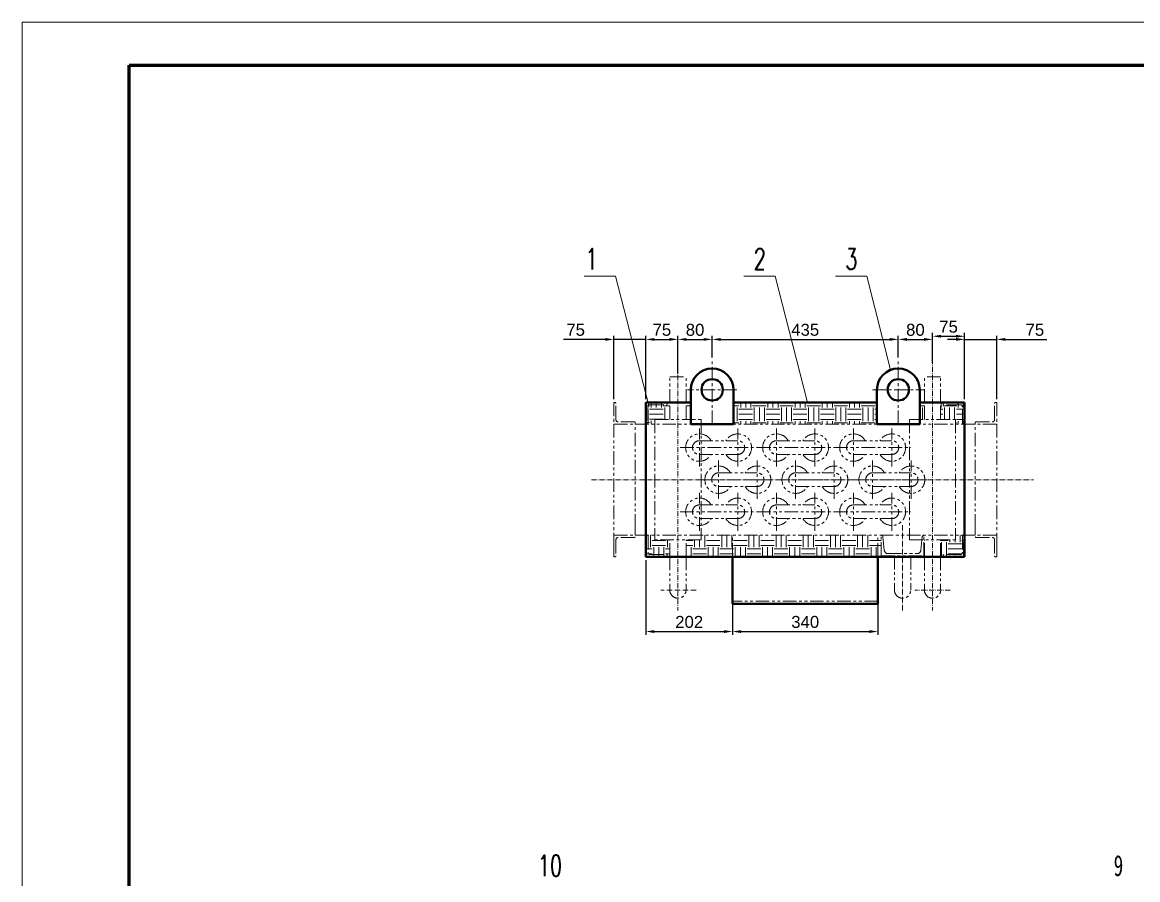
# Model space of a CAD drawing. Header units: millimetres. Extents: x 176693 to 196875, y 147562 to 159646.
# Drawn here: x 190935 to 193542, y 153415 to 155419 of the extents above; entities that cross this region are included whole.
import ezdxf

# ---------------------------------------------------------------- set-up
doc = ezdxf.new("R2010")
doc.units = ezdxf.units.MM
for name, pattern in [('ACAD_ISO10W100', [18.7, 12, -3, 0.7, -3]), ('CENTER', [50.8, 31.75, -6.35, 6.35, -6.35]), ('PHANTOM', [63.5, 31.75, -6.35, 6.35, -6.35, 6.35, -6.35])]:
    doc.linetypes.add(name, pattern=pattern)
doc.layers.get('Defpoints').update_dxf_attribs({"lineweight": 18})
for name, color, linetype, lineweight in [('1轮廓实线层', 7, 'Continuous', 70), ('2细线层', 4, 'Continuous', 18), ('3中心线层', 1, 'CENTER', 18), ('7标注层', 4, 'Continuous', 18), ('9双点划线层', 6, 'PHANTOM', 18), ('中心线', 1, 'ACAD_ISO10W100', 18)]:
    doc.layers.add(name, color=color, linetype=linetype, lineweight=lineweight)
doc.styles.get("Standard").update_dxf_attribs({"font": 'arial.ttf'})
doc.styles.add('TH_GBDIM', font='', dxfattribs={"width": 0.8})
doc.styles.get('TH_GBDIM').set_extended_font_data('宋体')
doc.dimstyles.new('HGCAD$0', dxfattribs={"dimtxt": 3.5, "dimasz": 2.5, "dimexe": 1, "dimexo": 1, "dimgap": 1, "dimtad": 1, "dimdec": 0, "dimdsep": 46, "dimtxsty": 'Standard', "dimcen": 0, "dimdle": 5, "dimadec": 0, "dimazin": 0, "dimtfac": 1, "dimtdec": 0, "dimtmove": 0, "dimatfit": 1, "dimfxl": 1, "dimtolj": 1, "dimarcsym": 0})
pattern_1 = [(0, (249219.902, 186653.472), (31.75, 31.75), [31.75, -31.75]), (0, (249219.902, 186665.378), (31.75, 31.75), [31.75, -31.75]), (0, (249219.902, 186677.284), (31.75, 31.75), [31.75, -31.75]), (90, (249223.87, 186681.253), (-31.75, 31.75), [31.75, -31.75]), (90, (249235.777, 186681.253), (-31.75, 31.75), [31.75, -31.75]), (90, (249247.684, 186681.253), (-31.75, 31.75), [31.75, -31.75])]

# ---------------------------------------------------------------- blocks, each defined once
blk = doc.blocks.new('*D640')
at = {"color": 0, "lineweight": -2, "transparency": 16777216}
for p, q in [((193117, 154677.7), (193097, 154677.7)), ((193137, 154578.9), (193137, 154685.7)), ((193137, 154677.7), (193212, 154677.7)), ((193212, 154537.9), (193212, 154685.7)), ((193232, 154677.7), (193329.3, 154677.7))]:
    blk.add_line(p, q, dxfattribs=at)
at = {"color": 0, "transparency": 16777216}
for points in [[(193117, 154681), (193117, 154674.3), (193137, 154677.7)], [(193232, 154681), (193232, 154674.3), (193212, 154677.7)]]:
    blk.add_solid(points, dxfattribs=at)
at = {"layer": 'Defpoints', "color": 0, "transparency": 16777216}
for p in [(193212, 154677.7), (193137, 154570.9), (193212, 154529.9)]:
    blk.add_point(p, dxfattribs=at)
at = {"color": 0, "lineweight": 18, "transparency": 16777216, "insert": (193301.2, 154699.9), "char_height": 28, "attachment_point": 5}
blk.add_mtext('\\A1;75', dxfattribs=at)
blk = doc.blocks.new('*D641')
at = {"color": 0, "lineweight": -2, "transparency": 16777216}
for p, q in [((193062, 154622.6), (193062, 154693)), ((193137, 154537.9), (193137, 154693)), ((193082, 154685), (193117, 154685))]:
    blk.add_line(p, q, dxfattribs=at)
at = {"color": 0, "transparency": 16777216}
for points in [[(193082, 154688.4), (193082, 154681.7), (193062, 154685)], [(193117, 154688.4), (193117, 154681.7), (193137, 154685)]]:
    blk.add_solid(points, dxfattribs=at)
at = {"layer": 'Defpoints', "color": 0, "transparency": 16777216}
for p in [(193137, 154685), (193062, 154614.6), (193137, 154529.9)]:
    blk.add_point(p, dxfattribs=at)
at = {"color": 0, "lineweight": 18, "transparency": 16777216, "insert": (193099.5, 154707.3), "char_height": 28, "attachment_point": 5}
blk.add_mtext('\\A1;75', dxfattribs=at)
blk = doc.blocks.new('*D642')
at = {"color": 0, "lineweight": -2, "transparency": 16777216}
for p, q in [((192982, 154635.1), (192982, 154685.7)), ((193002, 154677.7), (193042, 154677.7)), ((193062, 154639.9), (193062, 154685.7))]:
    blk.add_line(p, q, dxfattribs=at)
at = {"color": 0, "transparency": 16777216}
for points in [[(193002, 154681), (193002, 154674.3), (192982, 154677.7)], [(193042, 154681), (193042, 154674.3), (193062, 154677.7)]]:
    blk.add_solid(points, dxfattribs=at)
at = {"layer": 'Defpoints', "color": 0, "transparency": 16777216}
for p in [(193062, 154677.7), (192982, 154627.1), (193062, 154631.9)]:
    blk.add_point(p, dxfattribs=at)
at = {"color": 0, "lineweight": 18, "transparency": 16777216, "insert": (193022, 154699.9), "char_height": 28, "attachment_point": 5}
blk.add_mtext('\\A1;80', dxfattribs=at)
blk = doc.blocks.new('*D643')
at = {"color": 0, "lineweight": -2, "transparency": 16777216}
for p, q in [((192547, 154643.1), (192547, 154685.7)), ((192567, 154677.7), (192962, 154677.7)), ((192982, 154635.1), (192982, 154685.7))]:
    blk.add_line(p, q, dxfattribs=at)
at = {"color": 0, "transparency": 16777216}
for points in [[(192567, 154681), (192567, 154674.3), (192547, 154677.7)], [(192962, 154681), (192962, 154674.3), (192982, 154677.7)]]:
    blk.add_solid(points, dxfattribs=at)
at = {"layer": 'Defpoints', "color": 0, "transparency": 16777216}
for p in [(192982, 154677.7), (192547, 154635.1), (192982, 154627.1)]:
    blk.add_point(p, dxfattribs=at)
at = {"color": 0, "lineweight": 18, "transparency": 16777216, "insert": (192764.5, 154700), "char_height": 28, "attachment_point": 5}
blk.add_mtext('\\A1;435', dxfattribs=at)
blk = doc.blocks.new('*D644')
at = {"color": 0, "lineweight": -2, "transparency": 16777216}
for p, q in [((192467, 154617.7), (192467, 154685.7)), ((192487, 154677.7), (192527, 154677.7)), ((192547, 154635.1), (192547, 154685.7))]:
    blk.add_line(p, q, dxfattribs=at)
at = {"color": 0, "transparency": 16777216}
for points in [[(192487, 154681), (192487, 154674.3), (192467, 154677.7)], [(192527, 154681), (192527, 154674.3), (192547, 154677.7)]]:
    blk.add_solid(points, dxfattribs=at)
at = {"layer": 'Defpoints', "color": 0, "transparency": 16777216}
for p in [(192547, 154677.7), (192547, 154627.1), (192467, 154609.7)]:
    blk.add_point(p, dxfattribs=at)
at = {"color": 0, "lineweight": 18, "transparency": 16777216, "insert": (192507, 154699.9), "char_height": 28, "attachment_point": 5}
blk.add_mtext('\\A1;80', dxfattribs=at)
blk = doc.blocks.new('*D645')
at = {"color": 0, "lineweight": -2, "transparency": 16777216}
for p, q in [((192392, 154537.9), (192392, 154685.7)), ((192412, 154677.7), (192447, 154677.7)), ((192467, 154598.4), (192467, 154685.7))]:
    blk.add_line(p, q, dxfattribs=at)
at = {"color": 0, "transparency": 16777216}
for points in [[(192412, 154681), (192412, 154674.3), (192392, 154677.7)], [(192447, 154681), (192447, 154674.3), (192467, 154677.7)]]:
    blk.add_solid(points, dxfattribs=at)
at = {"layer": 'Defpoints', "color": 0, "transparency": 16777216}
for p in [(192467, 154677.7), (192467, 154590.4), (192392, 154529.9)]:
    blk.add_point(p, dxfattribs=at)
at = {"color": 0, "lineweight": 18, "transparency": 16777216, "insert": (192429.5, 154699.9), "char_height": 28, "attachment_point": 5}
blk.add_mtext('\\A1;75', dxfattribs=at)
blk = doc.blocks.new('*D646')
at = {"color": 0, "lineweight": -2, "transparency": 16777216}
for p, q in [((192297, 154677.7), (192199.8, 154677.7)), ((192317, 154537.9), (192317, 154685.7)), ((192392, 154677.7), (192317, 154677.7)), ((192392, 154537.9), (192392, 154685.7)), ((192412, 154677.7), (192432, 154677.7))]:
    blk.add_line(p, q, dxfattribs=at)
at = {"color": 0, "transparency": 16777216}
for points in [[(192297, 154681), (192297, 154674.3), (192317, 154677.7)], [(192412, 154681), (192412, 154674.3), (192392, 154677.7)]]:
    blk.add_solid(points, dxfattribs=at)
at = {"layer": 'Defpoints', "color": 0, "transparency": 16777216}
for p in [(192392, 154677.7), (192317, 154529.9), (192392, 154529.9)]:
    blk.add_point(p, dxfattribs=at)
at = {"color": 0, "lineweight": 18, "transparency": 16777216, "insert": (192227.9, 154699.9), "char_height": 28, "attachment_point": 5}
blk.add_mtext('\\A1;75', dxfattribs=at)
blk = doc.blocks.new('A$C374F7378')
at = {"layer": '9双点划线层'}
for p, q in [((45, 48.3), (45, 10.5)), ((50, 50), (46.7, 50)), ((50, 0), (50, 50)), ((0, 3.3), (0, 0)), ((0, 0), (50, 0)), ((0, 0), (50, 0)), ((39.5, 5), (1.7, 5))]:
    blk.add_line(p, q, dxfattribs=at)
for centre, radius, start, end in [((46.7, 48.3), 1.67, 90, 180), ((1.7, 3.3), 1.67, 90, 180), ((39.5, 10.5), 5.5, 270, 0)]:
    blk.add_arc(centre, radius, start, end, dxfattribs=at)
blk = doc.blocks.new('*D650')
at = {"color": 0, "lineweight": -2, "transparency": 16777216}
for p, q in [((192392, 154161.9), (192392, 153987)), ((192594.5, 154089.3), (192594.5, 153987)), ((192412, 153995), (192574.5, 153995))]:
    blk.add_line(p, q, dxfattribs=at)
at = {"color": 0, "transparency": 16777216}
for points in [[(192412, 153998.3), (192412, 153991.6), (192392, 153995)], [(192574.5, 153998.3), (192574.5, 153991.6), (192594.5, 153995)]]:
    blk.add_solid(points, dxfattribs=at)
at = {"layer": 'Defpoints', "color": 0, "transparency": 16777216}
for p in [(192392, 154169.9), (192594.5, 154097.3), (192594.5, 153995)]:
    blk.add_point(p, dxfattribs=at)
at = {"color": 0, "lineweight": 18, "transparency": 16777216, "insert": (192493.3, 154017.3), "char_height": 28, "attachment_point": 5}
blk.add_mtext('\\A1;202', dxfattribs=at)
blk = doc.blocks.new('*D651')
at = {"color": 0, "lineweight": -2, "transparency": 16777216}
for p, q in [((192594.5, 154128), (192594.5, 153987)), ((192934.5, 154106.9), (192934.5, 153987)), ((192614.5, 153995), (192914.5, 153995))]:
    blk.add_line(p, q, dxfattribs=at)
at = {"color": 0, "transparency": 16777216}
for points in [[(192614.5, 153998.3), (192614.5, 153991.6), (192594.5, 153995)], [(192914.5, 153998.3), (192914.5, 153991.6), (192934.5, 153995)]]:
    blk.add_solid(points, dxfattribs=at)
at = {"layer": 'Defpoints', "color": 0, "transparency": 16777216}
for p in [(192594.5, 154136), (192934.5, 154114.9), (192934.5, 153995)]:
    blk.add_point(p, dxfattribs=at)
at = {"color": 0, "lineweight": 18, "transparency": 16777216, "insert": (192764.5, 154017.3), "char_height": 28, "attachment_point": 5}
blk.add_mtext('\\A1;340', dxfattribs=at)

msp = doc.modelspace()

# ---------------------------------------------------------------- hatches: boundary and pattern name
at = {"layer": '2细线层'}
h = msp.add_hatch(dxfattribs=at)
h.set_pattern_fill('EARTH', color=256, scale=10, style=0)
h.set_pattern_definition([(0, (-16006.473, 58796.508), (31.75, 31.75), [31.75, -31.75]), (0, (-16006.473, 58808.415), (31.75, 31.75), [31.75, -31.75]), (0, (-16006.473, 58820.32), (31.75, 31.75), [31.75, -31.75]), (90, (-16002.504, 58824.29), (-31.75, 31.75), [31.75, -31.75]), (90, (-15990.598, 58824.29), (-31.75, 31.75), [31.75, -31.75]), (90, (-15978.692, 58824.29), (-31.75, 31.75), [31.75, -31.75])])
h.paths.add_polyline_path([(192448.04, 154529.862), (192392.04, 154529.862), (192392.04, 154479.862), (192413.04, 154479.862), (192413.04, 154490.362), (192448.04, 154490.362)])
h = msp.add_hatch(dxfattribs=at)
h.set_pattern_fill('EARTH', color=256, scale=10, style=0)
h.set_pattern_definition([(0, (249219.9, 186653.47), (63.5, 63.5), [63.5, -63.5]), (0, (249219.9, 186677.284), (63.5, 63.5), [63.5, -63.5]), (0, (249219.9, 186701.097), (63.5, 63.5), [63.5, -63.5]), (90, (249227.84, 186709.034), (-63.5, 63.5), [63.5, -63.5]), (90, (249251.65, 186709.034), (-63.5, 63.5), [63.5, -63.5]), (90, (249275.465, 186709.034), (-63.5, 63.5), [63.5, -63.5])])
h.paths.add_polyline_path([(192497.04, 154529.862), (192486.04, 154529.862), (192486.04, 154490.362), (192497.04, 154490.362)])
h = msp.add_hatch(dxfattribs=at)
h.set_pattern_fill('EARTH', color=256, scale=5, style=0)
h.set_pattern_definition(pattern_1)
h.paths.add_polyline_path([(192932.04, 154529.862), (192597.04, 154529.862), (192597.04, 154479.862), (192932.04, 154479.862)])
h = msp.add_hatch(dxfattribs=at)
h.set_pattern_fill('EARTH', color=256, scale=5, style=0)
h.set_pattern_definition(pattern_1)
h.paths.add_polyline_path([(193043.04, 154529.862), (193032.04, 154529.862), (193032.04, 154490.362), (193043.04, 154490.362)])
h.paths.add_polyline_path([(193137.04, 154529.862), (193087.04, 154529.862), (193087.04, 154526.529, 0.41421383), (193088.707, 154524.862, -0.41421383), (193087.04, 154526.529), (193087.04, 154529.862), (193081.04, 154529.862), (193081.04, 154490.362), (193116.04, 154490.362), (193116.04, 154479.862), (193137.04, 154479.862)])
h = msp.add_hatch(dxfattribs=at)
h.set_pattern_fill('EARTH', color=256, scale=5, style=0)
h.set_pattern_definition([(0, (248699.26, 186866.804), (31.75, 31.75), [31.75, -31.75]), (0, (248699.26, 186878.71), (31.75, 31.75), [31.75, -31.75]), (0, (248699.26, 186890.617), (31.75, 31.75), [31.75, -31.75]), (90, (248703.228, 186894.585), (-31.75, 31.75), [31.75, -31.75]), (90, (248715.134, 186894.585), (-31.75, 31.75), [31.75, -31.75]), (90, (248727.04, 186894.585), (-31.75, 31.75), [31.75, -31.75])])
h.paths.add_polyline_path([(192942.04, 154219.862), (192934.54, 154219.862), (192934.54, 154169.862), (192973.04, 154169.862), (192973.04, 154171.862), (192942.04, 154171.862)])
h.paths.add_polyline_path([(192934.54, 154219.862), (192594.54, 154219.862), (192594.54, 154169.862), (192934.54, 154169.862)])
h.paths.add_polyline_path([(192594.54, 154219.862), (192521.04, 154219.862), (192521.04, 154209.362), (192486.04, 154209.362), (192486.04, 154169.862), (192594.54, 154169.862)])
h.paths.add_polyline_path([(192448.04, 154209.362), (192413.04, 154209.362), (192413.04, 154219.862), (192392.04, 154219.862), (192392.04, 154169.862), (192442.04, 154169.862), (192442.04, 154173.196, 0.41421383), (192440.373, 154174.862, -0.41421383), (192442.04, 154173.196), (192442.04, 154169.862), (192448.04, 154169.862)])
h = msp.add_hatch(dxfattribs=at)
h.set_pattern_fill('EARTH', color=256, scale=10, style=0)
h.set_pattern_definition([(0, (-16546.473, 59021.508), (31.75, 31.75), [31.75, -31.75]), (0, (-16546.473, 59033.415), (31.75, 31.75), [31.75, -31.75]), (0, (-16546.473, 59045.32), (31.75, 31.75), [31.75, -31.75]), (90, (-16542.504, 59049.29), (-31.75, 31.75), [31.75, -31.75]), (90, (-16530.598, 59049.29), (-31.75, 31.75), [31.75, -31.75]), (90, (-16518.692, 59049.29), (-31.75, 31.75), [31.75, -31.75])])
h.paths.add_polyline_path([(193137.04, 154219.862), (193116.04, 154219.862), (193116.04, 154209.362), (193081.04, 154209.362), (193081.04, 154169.862), (193137.04, 154169.862)])

# ---------------------------------------------------------------- linework, layer by layer
at = {"lineweight": 50}
for p, q in [((192497.04, 154559.862), (192497.04, 154479.862)), ((192597.04, 154559.862), (192597.04, 154479.862)), ((192932.04, 154559.862), (192932.04, 154479.862)), ((193032.04, 154559.862), (193032.04, 154479.862)), ((192392.04, 154529.862), (192392.04, 154237.362)), ((192497.04, 154529.862), (192392.04, 154529.862)), ((192932.04, 154529.862), (192597.04, 154529.862)), ((193137.04, 154529.862), (193032.04, 154529.862)), ((193137.04, 154529.862), (193137.04, 154237.362)), ((192497.04, 154479.862), (192597.04, 154479.862)), ((193032.04, 154479.862), (192932.04, 154479.862)), ((192392.04, 154169.862), (192392.04, 154237.362)), ((193137.04, 154169.862), (193137.04, 154237.362)), ((193137.04, 154169.862), (192392.04, 154169.862)), ((192594.54, 154059.863), (192594.54, 154169.862)), ((192934.54, 154059.863), (192934.54, 154169.862)), ((192934.54, 154059.863), (192594.54, 154059.863))]:
    msp.add_line(p, q, dxfattribs=at)
for centre in [(192547.04, 154559.862), (192982.04, 154559.862)]:
    msp.add_circle(centre, 25, dxfattribs=at)
for centre in [(192547.04, 154559.862), (192982.04, 154559.862)]:
    msp.add_arc(centre, 50, 0, 180, dxfattribs=at)
at = {"layer": '1轮廓实线层'}
for p, q in [((191184.672, 155318.636), (196774.672, 155318.636)), ((191184.672, 151318.636), (191184.672, 155318.636))]:
    msp.add_line(p, q, dxfattribs=at)
at = {"layer": '2细线层'}
for p, q in [((190934.672, 155418.636), (196874.672, 155418.636)), ((190934.672, 151218.636), (190934.672, 155418.636))]:
    msp.add_line(p, q, dxfattribs=at)
at = {"layer": '3中心线层'}
for p, q in [((192547.04, 154479.862), (192547.04, 154627.067)), ((192982.04, 154479.862), (192982.04, 154627.067)), ((192604.97, 154559.862), (192489.11, 154559.862)), ((192921.399, 154559.862), (193042.681, 154559.862))]:
    msp.add_line(p, q, dxfattribs=at)
at = {"layer": '7标注层', "extrusion": (0, 1, 0), "elevation": 154825.22}
for points in [[(-192321.344, 0), (-192248.111, 0)], [(-192694.071, 0), (-192620.839, 0)], [(-192908.152, 0), (-192834.92, 0)]]:
    msp.add_lwpolyline(points, dxfattribs=at)
at = {"layer": '7标注层'}
for points in [[(192398.651, 154523.252), (192321.344, 154825.22)], [(192769.686, 154529.862), (192694.071, 154825.22)], [(192964.135, 154606.547), (192908.152, 154825.22)]]:
    msp.add_lwpolyline(points, dxfattribs=at)
at = {"layer": '9双点划线层'}
for p, q in [((192448.04, 154590.362), (192486.04, 154590.362)), ((192448.04, 154529.862), (192448.04, 154590.362)), ((192486.04, 154529.862), (192486.04, 154590.362)), ((193081.04, 154590.362), (193043.04, 154590.362)), ((193043.04, 154529.862), (193043.04, 154590.362)), ((193081.04, 154529.862), (193081.04, 154590.362)), ((192320.373, 154529.862), (192317.04, 154529.862)), ((192317.04, 154529.862), (192317.04, 154479.862)), ((192317.04, 154529.862), (192317.04, 154479.862)), ((192322.04, 154490.362), (192322.04, 154528.196)), ((192448.04, 154490.362), (192448.04, 154529.862)), ((192486.04, 154490.362), (192486.04, 154529.862)), ((193043.04, 154490.362), (193043.04, 154529.862)), ((193081.04, 154490.362), (193081.04, 154529.862)), ((193207.04, 154490.362), (193207.04, 154528.196)), ((193208.707, 154529.862), (193212.04, 154529.862)), ((193212.04, 154529.862), (193212.04, 154479.862)), ((193212.04, 154529.862), (193212.04, 154479.862)), ((192365.373, 154484.862), (192327.54, 154484.862)), ((192413.04, 154490.362), (192521.04, 154490.362)), ((192413.04, 154490.362), (192413.04, 154209.362)), ((192521.04, 154490.362), (192521.04, 154209.362)), ((193008.04, 154490.362), (193116.04, 154490.362)), ((193008.04, 154490.362), (193008.04, 154209.362)), ((193116.04, 154490.362), (193116.04, 154209.362)), ((193163.707, 154484.862), (193201.54, 154484.862)), ((192317.04, 154479.862), (192367.04, 154479.862)), ((192317.04, 154479.862), (192317.04, 154169.862)), ((192367.04, 154237.362), (192367.04, 154483.196)), ((192367.04, 154479.862), (193212.04, 154479.862)), ((192517.04, 154380.344), (192517.04, 154469.381)), ((192607.04, 154380.344), (192607.04, 154469.381)), ((192697.04, 154380.344), (192697.04, 154469.381)), ((192787.04, 154380.344), (192787.04, 154469.381)), ((192877.04, 154380.344), (192877.04, 154469.381)), ((192967.04, 154380.344), (192967.04, 154469.381)), ((193162.04, 154237.362), (193162.04, 154483.196)), ((193212.04, 154479.862), (193162.04, 154479.862)), ((193212.04, 154479.862), (193212.04, 154169.862)), ((192517.04, 154440.862), (192607.04, 154440.862)), ((192697.04, 154440.862), (192787.04, 154440.862)), ((192877.04, 154440.862), (192967.04, 154440.862)), ((192472.521, 154424.862), (192651.559, 154424.862)), ((192517.04, 154408.862), (192607.04, 154408.862)), ((192652.521, 154424.862), (192831.559, 154424.862)), ((192697.04, 154408.862), (192787.04, 154408.862)), ((192832.521, 154424.862), (193011.559, 154424.862)), ((192877.04, 154408.862), (192967.04, 154408.862)), ((192562.04, 154305.344), (192562.04, 154394.381)), ((192652.04, 154305.344), (192652.04, 154394.381)), ((192742.04, 154305.344), (192742.04, 154394.381)), ((192832.04, 154305.344), (192832.04, 154394.381)), ((192922.04, 154305.344), (192922.04, 154394.381)), ((193012.04, 154305.344), (193012.04, 154394.381)), ((192562.04, 154365.862), (192652.04, 154365.862)), ((192742.04, 154365.862), (192832.04, 154365.862)), ((192922.04, 154365.862), (193012.04, 154365.862)), ((192517.521, 154349.862), (192696.559, 154349.862)), ((192562.04, 154333.862), (192652.04, 154333.862)), ((192697.521, 154349.862), (192876.559, 154349.862)), ((192742.04, 154333.862), (192832.04, 154333.862)), ((192877.521, 154349.862), (193056.559, 154349.862)), ((192922.04, 154333.862), (193012.04, 154333.862)), ((192517.04, 154230.344), (192517.04, 154319.381)), ((192607.04, 154230.344), (192607.04, 154319.381)), ((192697.04, 154230.344), (192697.04, 154319.381)), ((192787.04, 154230.344), (192787.04, 154319.381)), ((192877.04, 154230.344), (192877.04, 154319.381)), ((192967.04, 154230.344), (192967.04, 154319.381)), ((192472.521, 154274.862), (192651.559, 154274.862)), ((192517.04, 154290.862), (192607.04, 154290.862)), ((192652.521, 154274.862), (192831.559, 154274.862)), ((192697.04, 154290.862), (192787.04, 154290.862)), ((192832.521, 154274.862), (193011.559, 154274.862)), ((192877.04, 154290.862), (192967.04, 154290.862)), ((192517.04, 154258.862), (192607.04, 154258.862)), ((192697.04, 154258.862), (192787.04, 154258.862)), ((192877.04, 154258.862), (192967.04, 154258.862)), ((192367.04, 154237.362), (192367.04, 154219.862)), ((193162.04, 154237.362), (193162.04, 154219.862)), ((192317.04, 154169.862), (192317.04, 154219.862)), ((192317.04, 154219.862), (192367.04, 154219.862)), ((192317.04, 154169.862), (192317.04, 154219.862)), ((192322.04, 154209.362), (192322.04, 154171.529)), ((192365.373, 154214.862), (192327.54, 154214.862)), ((192367.04, 154219.862), (193212.04, 154219.862)), ((192521.04, 154209.362), (192413.04, 154209.362)), ((192448.04, 154169.862), (192448.04, 154209.362)), ((192486.04, 154169.862), (192486.04, 154209.362)), ((192594.54, 154169.862), (192594.54, 154219.862)), ((192934.54, 154169.862), (192934.54, 154219.862)), ((192942.04, 154171.862), (192942.04, 154219.862)), ((192946.219, 154216.08), (192949.346, 154184.817)), ((193008.04, 154209.362), (193116.04, 154209.362)), ((193034.735, 154184.817), (193037.861, 154216.08)), ((193042.04, 154171.862), (193042.04, 154219.862)), ((193043.04, 154169.862), (193043.04, 154209.362)), ((193081.04, 154169.862), (193081.04, 154209.362)), ((193212.04, 154219.862), (193162.04, 154219.862)), ((193163.707, 154214.862), (193201.54, 154214.862)), ((193207.04, 154209.362), (193207.04, 154171.529)), ((193212.04, 154169.862), (193212.04, 154219.862)), ((193212.04, 154169.862), (193212.04, 154219.862)), ((192942.04, 154171.862), (193042.04, 154171.862)), ((192957.803, 154177.162), (193026.277, 154177.162)), ((192973.04, 154171.862), (192973.04, 154091.862)), ((193011.04, 154171.862), (193011.04, 154091.862)), ((192320.373, 154169.862), (192317.04, 154169.862)), ((192448.04, 154169.862), (192448.04, 154091.862)), ((192486.04, 154169.862), (192486.04, 154091.862)), ((193043.04, 154169.862), (193043.04, 154091.862)), ((193081.04, 154169.862), (193081.04, 154091.862)), ((193208.707, 154169.862), (193212.04, 154169.862)), ((192934.54, 154066.362), (192594.54, 154066.362))]:
    msp.add_line(p, q, dxfattribs=at)
for centre, radius, start, end in [((192320.373, 154528.196), 1.667, 0, 90), ((193208.707, 154528.196), 1.667, 90, 180), ((192327.54, 154490.362), 5.5, 180, 270), ((192365.373, 154483.196), 1.667, 0, 90), ((193163.707, 154483.196), 1.667, 90, 180), ((193201.54, 154490.362), 5.5, 270, 0), ((192517.04, 154424.862), 32, 30, 330), ((192517.04, 154424.862), 16, 90, 270), ((192607.04, 154424.862), 32, 210, 150), ((192607.04, 154424.862), 16, 270, 90), ((192697.04, 154424.862), 32, 30, 330), ((192697.04, 154424.862), 16, 90, 270), ((192787.04, 154424.862), 32, 210, 150), ((192787.04, 154424.862), 16, 270, 90), ((192877.04, 154424.862), 32, 30, 330), ((192877.04, 154424.862), 16, 90, 270), ((192967.04, 154424.862), 32, 210, 150), ((192967.04, 154424.862), 16, 270, 90), ((192562.04, 154349.862), 32, 30, 330), ((192652.04, 154349.862), 32, 210, 150), ((192742.04, 154349.862), 32, 30, 330), ((192832.04, 154349.862), 32, 210, 150), ((192922.04, 154349.862), 32, 30, 330), ((193012.04, 154349.862), 32, 210, 150), ((192562.04, 154349.862), 16, 90, 270), ((192652.04, 154349.862), 16, 270, 90), ((192742.04, 154349.862), 16, 90, 270), ((192832.04, 154349.862), 16, 270, 90), ((192922.04, 154349.862), 16, 90, 270), ((193012.04, 154349.862), 16, 270, 90), ((192517.04, 154274.862), 32, 30, 330), ((192607.04, 154274.862), 32, 210, 150), ((192697.04, 154274.862), 32, 30, 330), ((192787.04, 154274.862), 32, 210, 150), ((192877.04, 154274.862), 32, 30, 330), ((192967.04, 154274.862), 32, 210, 150), ((192517.04, 154274.862), 16, 90, 270), ((192607.04, 154274.862), 16, 270, 90), ((192697.04, 154274.862), 16, 90, 270), ((192787.04, 154274.862), 16, 270, 90), ((192877.04, 154274.862), 16, 90, 270), ((192967.04, 154274.862), 16, 270, 90), ((192327.54, 154209.362), 5.5, 90, 180), ((192365.373, 154216.529), 1.667, 270, 0), ((192942.04, 154215.662), 4.2, 5.710593, 90), ((193042.04, 154215.662), 4.2, 90, 174.289407), ((193163.707, 154216.529), 1.667, 180, 270), ((193201.54, 154209.362), 5.5, 0, 90), ((192320.373, 154171.529), 1.667, 270, 0), ((192957.803, 154185.662), 8.5, 185.710593, 270), ((193026.277, 154185.662), 8.5, 270, 354.289407), ((193208.707, 154171.529), 1.667, 180, 270), ((192467.04, 154091.862), 19, 180, 0), ((192992.04, 154091.862), 19, 180, 0), ((193062.04, 154091.862), 19, 180, 0)]:
    msp.add_arc(centre, radius, start, end, dxfattribs=at)
at = {"layer": '中心线'}
for p, q in [((192467.04, 154631.924), (192467.04, 154043.819)), ((193062.04, 154631.924), (193062.04, 154043.819)), ((192265.03, 154349.862), (193298.223, 154349.862)), ((192992.04, 154243.248), (192992.04, 154043.819)), ((192509.394, 154091.862), (192426.686, 154091.862)), ((193103.394, 154091.862), (193020.686, 154091.862))]:
    msp.add_line(p, q, dxfattribs=at)

# ---------------------------------------------------------------- block references
at = {"layer": '9双点划线层', "rotation": 180}
msp.add_blockref('A$C374F7378', (192442.041, 154529.863), dxfattribs=at)
at = {"layer": '9双点划线层', "xscale": -1, "rotation": 180}
msp.add_blockref('A$C374F7378', (193087.04, 154529.863), dxfattribs=at)
at = {"layer": '9双点划线层', "xscale": -1}
msp.add_blockref('A$C374F7378', (192442.041, 154169.862), dxfattribs=at)
at = {"layer": '9双点划线层'}
msp.add_blockref('A$C374F7378', (193087.04, 154169.862), dxfattribs=at)

# ---------------------------------------------------------------- texts
at = {"layer": '7标注层', "color": 11, "char_height": 49, "width": 65.66, "attachment_point": 3, "style": 'TH_GBDIM'}
for s, insert in [('\\W0.67;{\\Fromans.shx,gbcbig.shx|c134;1}', (192278.959, 154890.319)), ('\\W0.67;{\\Fromans.shx,gbcbig.shx|c134;2}', (192672.329, 154890.319)), ('\\W0.67;{\\Fromans.shx,gbcbig.shx|c134;3}', (192886.41, 154890.319)), ('\\W0.67;{\\Fromans.shx,gbcbig.shx|c134;10}', (192196.099, 153472.587)), ('\\W0.67;9', (193507.819, 153472.587))]:
    msp.add_mtext(s, dxfattribs=dict(at, insert=insert))

# ---------------------------------------------------------------- dimensions: what is measured, and where the dimension line sits
at = {"color": 3, "lineweight": 18}
for base, p1, p2, picture, middle in [((192392.04, 154677.651), (192317.04, 154529.862), (192392.04, 154529.862), '*D646', (192227.873, 154677.651)), ((192467.04, 154677.651), (192392.04, 154529.862), (192467.04, 154590.362), '*D645', (192429.54, 154677.651)), ((193137.04, 154685.028), (193062.04, 154614.626), (193137.04, 154529.862), '*D641', (193099.54, 154685.028)), ((193212.04, 154677.651), (193137.04, 154570.908), (193212.04, 154529.862), '*D640', (193301.207, 154677.651))]:
    dim = msp.add_linear_dim(base=base, p1=p1, p2=p2, dimstyle='HGCAD$0', override={"dimscale": 8, "dimsah": 1}, dxfattribs=at)
    dim.commit()
    dim.dimension.update_dxf_attribs({"geometry": picture, "text_midpoint": middle, "dimtype": 160})
for base, p1, p2, picture, middle in [((192547.04, 154677.651), (192467.04, 154609.659), (192547.04, 154627.067), '*D644', (192507.04, 154699.947)), ((192982.04, 154677.651), (192547.04, 154635.067), (192982.04, 154627.067), '*D643', (192764.54, 154699.957)), ((193062.04, 154677.651), (192982.04, 154627.067), (193062.04, 154631.924), '*D642', (193022.04, 154699.947)), ((192594.540058255, 153994.957181428), (192392.040058256, 154169.862416792), (192594.540058255, 154097.267417778), '*D650', (192493.290058255, 154017.253225084)), ((192934.54, 153994.957), (192594.54, 154136.05), (192934.54, 154114.862), '*D651', (192764.54, 154017.263))]:
    dim = msp.add_linear_dim(base=base, p1=p1, p2=p2, dimstyle='HGCAD$0', override={"dimscale": 8, "dimsah": 1}, dxfattribs=at)
    dim.commit()
    dim.dimension.update_dxf_attribs({"geometry": picture, "text_midpoint": middle})

doc.saveas('drawing.dxf')
